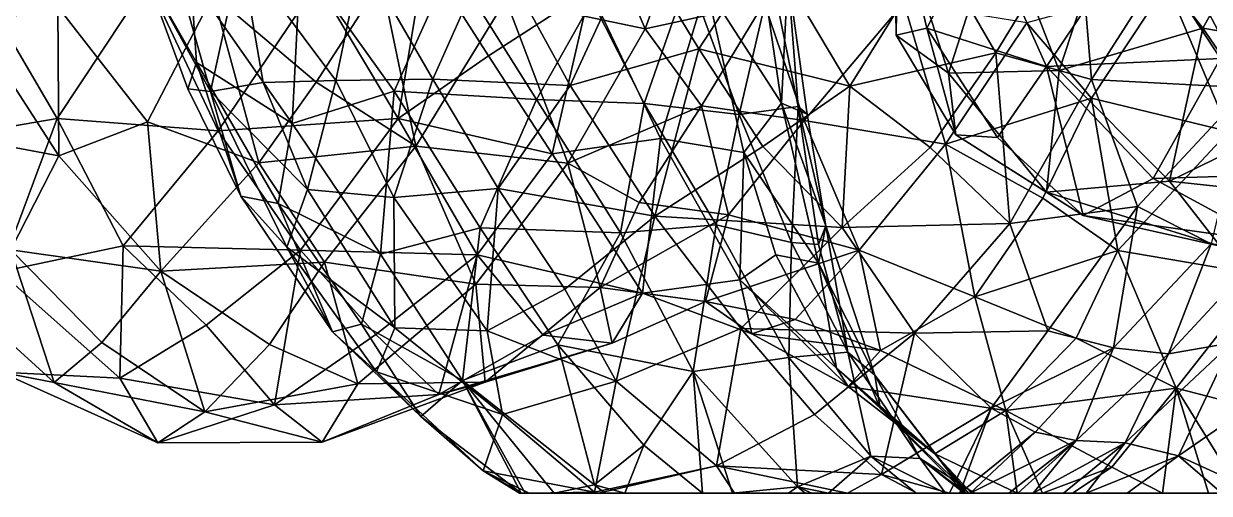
# Model space of a CAD drawing. Extents: x 373697 to 374058, y 6959904 to 6960301.
# Drawn here: x 373857.38 to 373896.99, y 6959904.18 to 6959919.87 of the extents above; entities that cross this region are included whole.
import ezdxf

# ---------------------------------------------------------------- set-up
doc = ezdxf.new("R2010")
doc.units = 0
doc.layers.add('Bht_Fk', color=7, linetype='CONTINUOUS')

msp = doc.modelspace()

# ---------------------------------------------------------------- linework, layer by layer
at = {"layer": 'Bht_Fk'}
for points in [[(373858.512, 6959920.429, 153.743), (373856.122, 6959924.904, 153.276), (373855.715, 6959919.835, 153.473)], [(373878.145, 6959919.7, 161.927), (373875.826, 6959925.113, 160.193), (373873.49, 6959920.675, 159.103)], [(373875.826, 6959925.113, 160.193), (373878.145, 6959919.7, 161.927), (373880.114, 6959925.116, 162.731)], [(373878.145, 6959919.7, 161.927), (373882.11, 6959920.567, 164.156), (373880.114, 6959925.116, 162.731)], [(373886.522, 6959919.478, 205.453), (373886.463, 6959924.291, 204.984), (373886.576, 6959923.47, 207.054)], [(373887.55, 6959919.717, 204.474), (373886.463, 6959924.291, 204.984), (373886.522, 6959919.478, 205.453)], [(373889.383, 6959923.267, 204.409), (373886.463, 6959924.291, 204.984), (373887.55, 6959919.717, 204.474)], [(373889.967, 6959923.49, 209.841), (373893.735, 6959923.628, 211.864), (373891.967, 6959918.305, 210.359)], [(373896.775, 6959919.715, 212.945), (373891.967, 6959918.305, 210.359), (373893.735, 6959923.628, 211.864)], [(373896.775, 6959919.715, 212.945), (373893.735, 6959923.628, 211.864), (373899.063, 6959923.815, 214.139)], [(373902.144, 6959918.809, 214.83), (373896.775, 6959919.715, 212.945), (373899.063, 6959923.815, 214.139)], [(373888.269, 6959918.218, 207.672), (373886.522, 6959919.478, 205.453), (373886.576, 6959923.47, 207.054)], [(373888.269, 6959918.218, 207.672), (373886.576, 6959923.47, 207.054), (373889.967, 6959923.49, 209.841)], [(373891.548, 6959918.433, 204.681), (373889.383, 6959923.267, 204.409), (373887.55, 6959919.717, 204.474)], [(373892.605, 6959923.416, 194.415), (373889.853, 6959918.895, 193.528), (373887.844, 6959922.374, 193.266)], [(373889.967, 6959923.49, 209.841), (373891.967, 6959918.305, 210.359), (373888.269, 6959918.218, 207.672)], [(373889.383, 6959923.267, 204.409), (373891.548, 6959918.433, 204.681), (373894.573, 6959922.956, 205.219)], [(373893.052, 6959917.997, 194.138), (373889.853, 6959918.895, 193.528), (373892.605, 6959923.416, 194.415)], [(373895.844, 6959922.371, 195.089), (373893.052, 6959917.997, 194.138), (373892.605, 6959923.416, 194.415)], [(373897.367, 6959918.704, 205.895), (373900.07, 6959923.505, 206.777), (373894.573, 6959922.956, 205.219)], [(373891.548, 6959918.433, 204.681), (373897.367, 6959918.704, 205.895), (373894.573, 6959922.956, 205.219)], [(373861.432, 6959921.579, 177.52), (373862.21, 6959922.584, 179.753), (373863.616, 6959917.607, 179.961)], [(373863.616, 6959917.607, 179.961), (373862.21, 6959922.584, 179.753), (373864.635, 6959922.222, 182.267)], [(373873.051, 6959922.523, 187.872), (373871.046, 6959918.017, 186.416), (373868.674, 6959922.121, 185.271)], [(373873.051, 6959922.523, 187.872), (373875.637, 6959917.801, 188.802), (373871.046, 6959918.017, 186.416)], [(373875.637, 6959917.801, 188.802), (373873.051, 6959922.523, 187.872), (373877.819, 6959922.523, 190.079)], [(373875.637, 6959917.801, 188.802), (373877.819, 6959922.523, 190.079), (373879.93, 6959919.025, 190.695)], [(373879.93, 6959919.025, 190.695), (373877.819, 6959922.523, 190.079), (373882.182, 6959922.474, 191.66)], [(373884.975, 6959917.785, 192.188), (373879.93, 6959919.025, 190.695), (373882.182, 6959922.474, 191.66)], [(373887.844, 6959922.374, 193.266), (373884.975, 6959917.785, 192.188), (373882.182, 6959922.474, 191.66)], [(373887.844, 6959922.374, 193.266), (373889.853, 6959918.895, 193.528), (373884.975, 6959917.785, 192.188)], [(373898.289, 6959917.721, 194.99), (373893.052, 6959917.997, 194.138), (373895.844, 6959922.371, 195.089)], [(373898.289, 6959917.721, 194.99), (373895.844, 6959922.371, 195.089), (373901.469, 6959921.939, 196.322)], [(373866.343, 6959916.534, 176.615), (373866.626, 6959921.987, 175.984), (373862.957, 6959921.378, 176.02)], [(373865.379, 6959917.902, 182.176), (373863.616, 6959917.607, 179.961), (373864.635, 6959922.222, 182.267)], [(373867.806, 6959917.967, 184.211), (373865.379, 6959917.902, 182.176), (373864.635, 6959922.222, 182.267)], [(373868.674, 6959922.121, 185.271), (373867.806, 6959917.967, 184.211), (373864.635, 6959922.222, 182.267)], [(373866.343, 6959916.534, 176.615), (373869.75, 6959917.616, 176.84), (373866.626, 6959921.987, 175.984)], [(373869.75, 6959917.616, 176.84), (373871.67, 6959921.855, 177.025), (373866.626, 6959921.987, 175.984)], [(373870.773, 6959922.119, 166.095), (373869.884, 6959916.702, 165.265), (373867.197, 6959921.225, 164.873)], [(373871.046, 6959918.017, 186.416), (373867.806, 6959917.967, 184.211), (373868.674, 6959922.121, 185.271)], [(373869.884, 6959916.702, 165.265), (373870.773, 6959922.119, 166.095), (373872.901, 6959918.792, 166.587)], [(373876.29, 6959920.988, 168.422), (373872.901, 6959918.792, 166.587), (373870.773, 6959922.119, 166.095)], [(373862.856, 6959917.695, 178.063), (373861.432, 6959921.579, 177.52), (373863.616, 6959917.607, 179.961)], [(373862.856, 6959917.695, 178.063), (373863.152, 6959918.572, 176.822), (373861.432, 6959921.579, 177.52)], [(373863.152, 6959918.572, 176.822), (373862.957, 6959921.378, 176.02), (373861.432, 6959921.579, 177.52)], [(373869.75, 6959917.616, 176.84), (373874.506, 6959917.331, 177.646), (373871.67, 6959921.855, 177.025)], [(373876.365, 6959920.634, 177.867), (373871.67, 6959921.855, 177.025), (373874.506, 6959917.331, 177.646)], [(373853.75, 6959915.886, 158.746), (373855.785, 6959921.316, 160.763), (373858.489, 6959916.702, 161.446)], [(373861.529, 6959921.271, 163.116), (373858.489, 6959916.702, 161.446), (373855.785, 6959921.316, 160.763)], [(373863.876, 6959916.291, 163.331), (373858.489, 6959916.702, 161.446), (373861.529, 6959921.271, 163.116)], [(373863.876, 6959916.291, 163.331), (373861.529, 6959921.271, 163.116), (373867.197, 6959921.225, 164.873)], [(373862.957, 6959921.378, 176.02), (373863.152, 6959918.572, 176.822), (373866.343, 6959916.534, 176.615)], [(373867.146, 6959917.909, 156.315), (373869.336, 6959921.297, 156.944), (373863.711, 6959920.827, 154.858)], [(373867.197, 6959921.225, 164.873), (373869.884, 6959916.702, 165.265), (373863.876, 6959916.291, 163.331)], [(373870.473, 6959915.774, 158.089), (373869.336, 6959921.297, 156.944), (373867.146, 6959917.909, 156.315)], [(373870.473, 6959915.774, 158.089), (373873.49, 6959920.675, 159.103), (373869.336, 6959921.297, 156.944)], [(373878.105, 6959917.205, 178.094), (373879.589, 6959921.469, 178.039), (373876.365, 6959920.634, 177.867)], [(373879.589, 6959921.469, 178.039), (373878.105, 6959917.205, 178.094), (373881.283, 6959916.836, 178.018)], [(373882.364, 6959921.478, 177.27), (373879.589, 6959921.469, 178.039), (373881.283, 6959916.836, 178.018)], [(373882.692, 6959917.207, 173.583), (373880.184, 6959921.103, 171.26), (373882.1, 6959921.223, 173.515)], [(373883.246, 6959917.097, 176.958), (373882.364, 6959921.478, 177.27), (373881.283, 6959916.836, 178.018)], [(373882.692, 6959917.207, 173.583), (373882.1, 6959921.223, 173.515), (373882.906, 6959921.489, 175.499)], [(373882.906, 6959921.489, 175.499), (373882.364, 6959921.478, 177.27), (373883.246, 6959917.097, 176.958)], [(373882.692, 6959917.207, 173.583), (373882.906, 6959921.489, 175.499), (373883.549, 6959916.848, 175.506)], [(373883.549, 6959916.848, 175.506), (373882.906, 6959921.489, 175.499), (373883.246, 6959917.097, 176.958)], [(373890.896, 6959919.896, 168.666), (373893.052, 6959917.384, 170.181), (373895.573, 6959921.19, 170.789)], [(373895.573, 6959921.19, 170.789), (373893.052, 6959917.384, 170.181), (373897.643, 6959916.261, 172.818)], [(373895.573, 6959921.19, 170.789), (373897.643, 6959916.261, 172.818), (373900.187, 6959920.754, 173.405)], [(373861.51, 6959916.588, 154.663), (373863.711, 6959920.827, 154.858), (373858.512, 6959920.429, 153.743)], [(373865.23, 6959915.217, 155.935), (373863.711, 6959920.827, 154.858), (373861.51, 6959916.588, 154.663)], [(373867.146, 6959917.909, 156.315), (373863.711, 6959920.827, 154.858), (373865.23, 6959915.217, 155.935)], [(373876.29, 6959920.988, 168.422), (373875.03, 6959915.521, 167.041), (373872.901, 6959918.792, 166.587)], [(373876.29, 6959920.988, 168.422), (373878.654, 6959916.034, 169.181), (373875.03, 6959915.521, 167.041)], [(373880.184, 6959921.103, 171.26), (373878.654, 6959916.034, 169.181), (373876.29, 6959920.988, 168.422)], [(373880.184, 6959921.103, 171.26), (373881.435, 6959915.564, 171.482), (373878.654, 6959916.034, 169.181)], [(373880.184, 6959921.103, 171.26), (373882.692, 6959917.207, 173.583), (373881.435, 6959915.564, 171.482)], [(373858.546, 6959915.45, 154.194), (373858.512, 6959920.429, 153.743), (373855.715, 6959919.835, 153.473)], [(373861.51, 6959916.588, 154.663), (373858.512, 6959920.429, 153.743), (373858.546, 6959915.45, 154.194)], [(373875.553, 6959915.212, 161.021), (373873.49, 6959920.675, 159.103), (373870.473, 6959915.774, 158.089)], [(373875.553, 6959915.212, 161.021), (373878.145, 6959919.7, 161.927), (373873.49, 6959920.675, 159.103)], [(373874.506, 6959917.331, 177.646), (373878.105, 6959917.205, 178.094), (373876.365, 6959920.634, 177.867)], [(373878.145, 6959919.7, 161.927), (373880.018, 6959917.12, 163.424), (373882.11, 6959920.567, 164.156)], [(373882.11, 6959920.567, 164.156), (373880.018, 6959917.12, 163.424), (373883.452, 6959916.633, 165.483)], [(373882.11, 6959920.567, 164.156), (373883.452, 6959916.633, 165.483), (373886.787, 6959920.564, 166.588)], [(373888.178, 6959915.848, 168.082), (373886.787, 6959920.564, 166.588), (373883.452, 6959916.633, 165.483)], [(373886.787, 6959920.564, 166.588), (373888.178, 6959915.848, 168.082), (373890.896, 6959919.896, 168.666)], [(373854.212, 6959916.263, 153.851), (373858.546, 6959915.45, 154.194), (373855.715, 6959919.835, 153.473)], [(373878.145, 6959919.7, 161.927), (373875.553, 6959915.212, 161.021), (373880.018, 6959917.12, 163.424)], [(373888.523, 6959916.15, 206.067), (373887.55, 6959919.717, 204.474), (373886.522, 6959919.478, 205.453)], [(373889.908, 6959916.069, 205.075), (373887.55, 6959919.717, 204.474), (373888.523, 6959916.15, 206.067)], [(373891.548, 6959918.433, 204.681), (373887.55, 6959919.717, 204.474), (373889.908, 6959916.069, 205.075)], [(373888.178, 6959915.848, 168.082), (373893.052, 6959917.384, 170.181), (373890.896, 6959919.896, 168.666)], [(373895.657, 6959914.606, 210.976), (373891.967, 6959918.305, 210.359), (373896.775, 6959919.715, 212.945)], [(373899.126, 6959916.301, 213.126), (373895.657, 6959914.606, 210.976), (373896.775, 6959919.715, 212.945)], [(373899.126, 6959916.301, 213.126), (373896.775, 6959919.715, 212.945), (373902.144, 6959918.809, 214.83)], [(373888.523, 6959916.15, 206.067), (373886.522, 6959919.478, 205.453), (373888.269, 6959918.218, 207.672)], [(373875.03, 6959915.521, 167.041), (373869.884, 6959916.702, 165.265), (373872.901, 6959918.792, 166.587)], [(373879.93, 6959919.025, 190.695), (373878.458, 6959913.434, 189.42), (373875.637, 6959917.801, 188.802)], [(373878.458, 6959913.434, 189.42), (373879.93, 6959919.025, 190.695), (373882.074, 6959915.769, 191.129)], [(373879.93, 6959919.025, 190.695), (373884.975, 6959917.785, 192.188), (373882.074, 6959915.769, 191.129)], [(373889.853, 6959918.895, 193.528), (373887.665, 6959915.733, 192.717), (373884.975, 6959917.785, 192.188)], [(373890.328, 6959913.194, 192.909), (373887.665, 6959915.733, 192.717), (373889.853, 6959918.895, 193.528)], [(373893.052, 6959917.997, 194.138), (373890.328, 6959913.194, 192.909), (373889.853, 6959918.895, 193.528)], [(373864.626, 6959914.102, 178.474), (373863.152, 6959918.572, 176.822), (373862.856, 6959917.695, 178.063)], [(373865.88, 6959913.863, 177.409), (373863.152, 6959918.572, 176.822), (373864.626, 6959914.102, 178.474)], [(373865.88, 6959913.863, 177.409), (373866.343, 6959916.534, 176.615), (373863.152, 6959918.572, 176.822)], [(373892.774, 6959913.461, 206.755), (373891.548, 6959918.433, 204.681), (373889.908, 6959916.069, 205.075)], [(373895.113, 6959914.695, 206.041), (373897.367, 6959918.704, 205.895), (373891.548, 6959918.433, 204.681)], [(373892.774, 6959913.461, 206.755), (373895.113, 6959914.695, 206.041), (373891.548, 6959918.433, 204.681)], [(373900.631, 6959914.866, 207.61), (373897.367, 6959918.704, 205.895), (373895.113, 6959914.695, 206.041)], [(373871.046, 6959918.017, 186.416), (373869.743, 6959914.066, 184.801), (373867.806, 6959917.967, 184.211)], [(373871.046, 6959918.017, 186.416), (373873.225, 6959914.365, 187.08), (373869.743, 6959914.066, 184.801)], [(373875.637, 6959917.801, 188.802), (373873.225, 6959914.365, 187.08), (373871.046, 6959918.017, 186.416)], [(373891.967, 6959918.305, 210.359), (373891.549, 6959914.241, 208.162), (373888.269, 6959918.218, 207.672)], [(373891.549, 6959914.241, 208.162), (373888.523, 6959916.15, 206.067), (373888.269, 6959918.218, 207.672)], [(373893.052, 6959917.997, 194.138), (373894.588, 6959913.757, 193.68), (373890.328, 6959913.194, 192.909)], [(373891.967, 6959918.305, 210.359), (373895.657, 6959914.606, 210.976), (373891.549, 6959914.241, 208.162)], [(373894.588, 6959913.757, 193.68), (373893.052, 6959917.997, 194.138), (373898.289, 6959917.721, 194.99)], [(373864.626, 6959914.102, 178.474), (373862.856, 6959917.695, 178.063), (373863.616, 6959917.607, 179.961)], [(373863.616, 6959917.607, 179.961), (373865.379, 6959917.902, 182.176), (373866.858, 6959914.329, 182.505)], [(373866.858, 6959914.329, 182.505), (373866.172, 6959912.407, 180.57), (373863.616, 6959917.607, 179.961)], [(373866.172, 6959912.407, 180.57), (373864.626, 6959914.102, 178.474), (373863.616, 6959917.607, 179.961)], [(373870.473, 6959915.774, 158.089), (373867.146, 6959917.909, 156.315), (373865.23, 6959915.217, 155.935)], [(373867.806, 6959917.967, 184.211), (373866.858, 6959914.329, 182.505), (373865.379, 6959917.902, 182.176)], [(373869.299, 6959912.164, 177.429), (373869.75, 6959917.616, 176.84), (373866.343, 6959916.534, 176.615)], [(373867.806, 6959917.967, 184.211), (373869.743, 6959914.066, 184.801), (373866.858, 6959914.329, 182.505)], [(373869.299, 6959912.164, 177.429), (373872.624, 6959913.047, 177.603), (373869.75, 6959917.616, 176.84)], [(373872.624, 6959913.047, 177.603), (373874.506, 6959917.331, 177.646), (373869.75, 6959917.616, 176.84)], [(373878.458, 6959913.434, 189.42), (373873.225, 6959914.365, 187.08), (373875.637, 6959917.801, 188.802)], [(373884.975, 6959917.785, 192.188), (373884.718, 6959913.062, 191.541), (373882.074, 6959915.769, 191.129)], [(373884.718, 6959913.062, 191.541), (373884.975, 6959917.785, 192.188), (373887.665, 6959915.733, 192.717)], [(373897.054, 6959912.511, 192.844), (373894.588, 6959913.757, 193.68), (373898.289, 6959917.721, 194.99)], [(373872.624, 6959913.047, 177.603), (373877.318, 6959912.877, 178.18), (373874.506, 6959917.331, 177.646)], [(373877.318, 6959912.877, 178.18), (373878.105, 6959917.205, 178.094), (373874.506, 6959917.331, 177.646)], [(373880.507, 6959913.153, 178.264), (373878.105, 6959917.205, 178.094), (373877.318, 6959912.877, 178.18)], [(373881.283, 6959916.836, 178.018), (373878.105, 6959917.205, 178.094), (373880.507, 6959913.153, 178.264)], [(373883.929, 6959911.868, 173.838), (373881.435, 6959915.564, 171.482), (373882.692, 6959917.207, 173.583)], [(373884.18, 6959913.112, 175.842), (373882.692, 6959917.207, 173.583), (373883.549, 6959916.848, 175.506)], [(373882.692, 6959917.207, 173.583), (373884.18, 6959913.112, 175.842), (373883.929, 6959911.868, 173.838)], [(373891.426, 6959914.035, 170.093), (373893.052, 6959917.384, 170.181), (373888.178, 6959915.848, 168.082)], [(373893.052, 6959917.384, 170.181), (373891.426, 6959914.035, 170.093), (373893.927, 6959912.287, 171.765)], [(373893.052, 6959917.384, 170.181), (373893.927, 6959912.287, 171.765), (373897.643, 6959916.261, 172.818)], [(373875.553, 6959915.212, 161.021), (373877.943, 6959913.89, 162.815), (373880.018, 6959917.12, 163.424)], [(373880.923, 6959913.482, 164.817), (373880.018, 6959917.12, 163.424), (373877.943, 6959913.89, 162.815)], [(373880.018, 6959917.12, 163.424), (373880.923, 6959913.482, 164.817), (373883.452, 6959916.633, 165.483)], [(373881.283, 6959916.836, 178.018), (373880.507, 6959913.153, 178.264), (373883.029, 6959912.563, 177.865)], [(373883.029, 6959912.563, 177.865), (373883.246, 6959917.097, 176.958), (373881.283, 6959916.836, 178.018)], [(373883.029, 6959912.563, 177.865), (373883.932, 6959912.486, 177.193), (373883.246, 6959917.097, 176.958)], [(373883.246, 6959917.097, 176.958), (373883.932, 6959912.486, 177.193), (373884.18, 6959913.112, 175.842)], [(373884.18, 6959913.112, 175.842), (373883.549, 6959916.848, 175.506), (373883.246, 6959917.097, 176.958)], [(373853.75, 6959915.886, 158.746), (373858.489, 6959916.702, 161.446), (373856.58, 6959911.576, 159.382)], [(373856.58, 6959911.576, 159.382), (373858.489, 6959916.702, 161.446), (373860.702, 6959912.446, 161.555)], [(373860.702, 6959912.446, 161.555), (373858.489, 6959916.702, 161.446), (373863.876, 6959916.291, 163.331)], [(373861.955, 6959911.596, 155.558), (373861.51, 6959916.588, 154.663), (373858.546, 6959915.45, 154.194)], [(373865.23, 6959915.217, 155.935), (373861.51, 6959916.588, 154.663), (373861.955, 6959911.596, 155.558)], [(373869.884, 6959916.702, 165.265), (373866.621, 6959912.307, 163.545), (373863.876, 6959916.291, 163.331)], [(373866.343, 6959916.534, 176.615), (373865.88, 6959913.863, 177.409), (373869.299, 6959912.164, 177.429)], [(373866.621, 6959912.307, 163.545), (373869.884, 6959916.702, 165.265), (373872.523, 6959912.143, 165.427)], [(373875.03, 6959915.521, 167.041), (373872.523, 6959912.143, 165.427), (373869.884, 6959916.702, 165.265)], [(373880.923, 6959913.482, 164.817), (373885.285, 6959912.297, 167.63), (373883.452, 6959916.633, 165.483)], [(373885.285, 6959912.297, 167.63), (373888.178, 6959915.848, 168.082), (373883.452, 6959916.633, 165.483)], [(373856.947, 6959912.314, 154.584), (373858.546, 6959915.45, 154.194), (373854.212, 6959916.263, 153.851)], [(373866.621, 6959912.307, 163.545), (373860.702, 6959912.446, 161.555), (373863.876, 6959916.291, 163.331)], [(373878.654, 6959916.034, 169.181), (373878.052, 6959910.866, 167.238), (373875.03, 6959915.521, 167.041)], [(373878.052, 6959910.866, 167.238), (373878.654, 6959916.034, 169.181), (373881.299, 6959911.309, 169.966)], [(373881.435, 6959915.564, 171.482), (373881.299, 6959911.309, 169.966), (373878.654, 6959916.034, 169.181)], [(373891.549, 6959914.241, 208.162), (373892.774, 6959913.461, 206.755), (373888.523, 6959916.15, 206.067)], [(373889.908, 6959916.069, 205.075), (373888.523, 6959916.15, 206.067), (373892.774, 6959913.461, 206.755)], [(373897.643, 6959916.261, 172.818), (373893.927, 6959912.287, 171.765), (373898.845, 6959911.457, 174.404)], [(373901.325, 6959914, 212.761), (373895.657, 6959914.606, 210.976), (373899.126, 6959916.301, 213.126)], [(373870.473, 6959915.774, 158.089), (373865.23, 6959915.217, 155.935), (373867.425, 6959911.901, 157.406)], [(373870.473, 6959915.774, 158.089), (373867.425, 6959911.901, 157.406), (373872.484, 6959911.167, 160.148)], [(373872.484, 6959911.167, 160.148), (373875.553, 6959915.212, 161.021), (373870.473, 6959915.774, 158.089)], [(373884.718, 6959913.062, 191.541), (373878.458, 6959913.434, 189.42), (373882.074, 6959915.769, 191.129)], [(373890.328, 6959913.194, 192.909), (373884.718, 6959913.062, 191.541), (373887.665, 6959915.733, 192.717)], [(373885.285, 6959912.297, 167.63), (373889.155, 6959910.74, 169.979), (373888.178, 6959915.848, 168.082)], [(373889.155, 6959910.74, 169.979), (373891.426, 6959914.035, 170.093), (373888.178, 6959915.848, 168.082)], [(373861.955, 6959911.596, 155.558), (373858.546, 6959915.45, 154.194), (373856.947, 6959912.314, 154.584)], [(373878.052, 6959910.866, 167.238), (373872.523, 6959912.143, 165.427), (373875.03, 6959915.521, 167.041)], [(373881.299, 6959911.309, 169.966), (373881.435, 6959915.564, 171.482), (373882.5, 6959912.147, 171.696)], [(373881.435, 6959915.564, 171.482), (373883.929, 6959911.868, 173.838), (373882.5, 6959912.147, 171.696)], [(373867.425, 6959911.901, 157.406), (373865.23, 6959915.217, 155.935), (373861.955, 6959911.596, 155.558)], [(373876.635, 6959911.052, 162.923), (373875.553, 6959915.212, 161.021), (373872.484, 6959911.167, 160.148)], [(373877.943, 6959913.89, 162.815), (373875.553, 6959915.212, 161.021), (373876.635, 6959911.052, 162.923)], [(373899.02, 6959912.579, 208.659), (373900.631, 6959914.866, 207.61), (373895.113, 6959914.695, 206.041)], [(373895.657, 6959914.606, 210.976), (373897.348, 6959912.434, 209.763), (373891.549, 6959914.241, 208.162)], [(373899.02, 6959912.579, 208.659), (373895.113, 6959914.695, 206.041), (373892.774, 6959913.461, 206.755)], [(373897.348, 6959912.434, 209.763), (373895.657, 6959914.606, 210.976), (373901.325, 6959914, 212.761)], [(373867.689, 6959909.576, 179.232), (373864.626, 6959914.102, 178.474), (373866.172, 6959912.407, 180.57)], [(373867.689, 6959909.576, 179.232), (373865.88, 6959913.863, 177.409), (373864.626, 6959914.102, 178.474)], [(373866.172, 6959912.407, 180.57), (373866.858, 6959914.329, 182.505), (373869.776, 6959909.709, 183.218)], [(373869.743, 6959914.066, 184.801), (373869.776, 6959909.709, 183.218), (373866.858, 6959914.329, 182.505)], [(373873.225, 6959914.365, 187.08), (373872.859, 6959909.606, 185.527), (373869.743, 6959914.066, 184.801)], [(373869.743, 6959914.066, 184.801), (373872.859, 6959909.606, 185.527), (373869.776, 6959909.709, 183.218)], [(373873.225, 6959914.365, 187.08), (373875.46, 6959910.995, 187.516), (373872.859, 6959909.606, 185.527)], [(373878.458, 6959913.434, 189.42), (373875.46, 6959910.995, 187.516), (373873.225, 6959914.365, 187.08)], [(373889.155, 6959910.74, 169.979), (373893.927, 6959912.287, 171.765), (373891.426, 6959914.035, 170.093)], [(373897.348, 6959912.434, 209.763), (373892.774, 6959913.461, 206.755), (373891.549, 6959914.241, 208.162)], [(373867.689, 6959909.576, 179.232), (373868.664, 6959909.833, 178.291), (373865.88, 6959913.863, 177.409)], [(373868.664, 6959909.833, 178.291), (373869.299, 6959912.164, 177.429), (373865.88, 6959913.863, 177.409)], [(373880.923, 6959913.482, 164.817), (373877.943, 6959913.89, 162.815), (373876.635, 6959911.052, 162.923)], [(373894.588, 6959913.757, 193.68), (373891.592, 6959909.612, 192.128), (373890.328, 6959913.194, 192.909)], [(373893.79, 6959909.043, 191.634), (373891.592, 6959909.612, 192.128), (373894.588, 6959913.757, 193.68)], [(373893.79, 6959909.043, 191.634), (373894.588, 6959913.757, 193.68), (373897.054, 6959912.511, 192.844)], [(373878.458, 6959913.434, 189.42), (373877.167, 6959907.928, 187.386), (373875.46, 6959910.995, 187.516)], [(373880.15, 6959910.589, 165.794), (373880.923, 6959913.482, 164.817), (373876.635, 6959911.052, 162.923)], [(373878.458, 6959913.434, 189.42), (373881.336, 6959909.681, 189.727), (373877.167, 6959907.928, 187.386)], [(373884.718, 6959913.062, 191.541), (373881.336, 6959909.681, 189.727), (373878.458, 6959913.434, 189.42)], [(373880.15, 6959910.589, 165.794), (373885.285, 6959912.297, 167.63), (373880.923, 6959913.482, 164.817)], [(373897.348, 6959912.434, 209.763), (373899.02, 6959912.579, 208.659), (373892.774, 6959913.461, 206.755)], [(373872.033, 6959907.944, 178.546), (373872.624, 6959913.047, 177.603), (373869.299, 6959912.164, 177.429)], [(373872.033, 6959907.944, 178.546), (373875.217, 6959909.141, 178.394), (373872.624, 6959913.047, 177.603)], [(373872.624, 6959913.047, 177.603), (373875.217, 6959909.141, 178.394), (373877.318, 6959912.877, 178.18)], [(373879.741, 6959908.25, 178.925), (373877.318, 6959912.877, 178.18), (373875.217, 6959909.141, 178.394)], [(373880.507, 6959913.153, 178.264), (373877.318, 6959912.877, 178.18), (373879.741, 6959908.25, 178.925)], [(373882.945, 6959908.721, 178.684), (373880.507, 6959913.153, 178.264), (373879.741, 6959908.25, 178.925)], [(373882.945, 6959908.721, 178.684), (373883.029, 6959912.563, 177.865), (373880.507, 6959913.153, 178.264)], [(373881.336, 6959909.681, 189.727), (373884.718, 6959913.062, 191.541), (373887.142, 6959909.528, 191.408)], [(373884.18, 6959913.112, 175.842), (373885.816, 6959908.122, 175.926), (373883.929, 6959911.868, 173.838)], [(373884.914, 6959908.895, 177.702), (373884.18, 6959913.112, 175.842), (373883.932, 6959912.486, 177.193)], [(373884.18, 6959913.112, 175.842), (373884.914, 6959908.895, 177.702), (373885.816, 6959908.122, 175.926)], [(373890.328, 6959913.194, 192.909), (373887.142, 6959909.528, 191.408), (373884.718, 6959913.062, 191.541)], [(373891.592, 6959909.612, 192.128), (373887.142, 6959909.528, 191.408), (373890.328, 6959913.194, 192.909)], [(373882.945, 6959908.721, 178.684), (373884.914, 6959908.895, 177.702), (373883.029, 6959912.563, 177.865)], [(373884.914, 6959908.895, 177.702), (373883.932, 6959912.486, 177.193), (373883.029, 6959912.563, 177.865)], [(373897.054, 6959912.511, 192.844), (373895.619, 6959908.84, 190.48), (373893.79, 6959909.043, 191.634)], [(373895.619, 6959908.84, 190.48), (373897.054, 6959912.511, 192.844), (373898.951, 6959912.422, 191.727)], [(373856.947, 6959912.314, 154.584), (373854.396, 6959911.513, 155.031), (373858.391, 6959907.885, 156.321)], [(373856.58, 6959911.576, 159.382), (373860.702, 6959912.446, 161.555), (373860.59, 6959908.023, 160.133)], [(373859.99, 6959909.22, 155.747), (373856.947, 6959912.314, 154.584), (373858.391, 6959907.885, 156.321)], [(373861.955, 6959911.596, 155.558), (373856.947, 6959912.314, 154.584), (373859.99, 6959909.22, 155.747)], [(373860.702, 6959912.446, 161.555), (373863.475, 6959909.799, 161.97), (373860.59, 6959908.023, 160.133)], [(373860.702, 6959912.446, 161.555), (373866.621, 6959912.307, 163.545), (373863.475, 6959909.799, 161.97)], [(373866.621, 6959912.307, 163.545), (373865.755, 6959907.134, 161.719), (373863.475, 6959909.799, 161.97)], [(373866.621, 6959912.307, 163.545), (373869.14, 6959909.488, 163.679), (373865.755, 6959907.134, 161.719)], [(373869.776, 6959909.709, 183.218), (373869.16, 6959908.235, 181.318), (373866.172, 6959912.407, 180.57)], [(373869.16, 6959908.235, 181.318), (373867.689, 6959909.576, 179.232), (373866.172, 6959912.407, 180.57)], [(373872.523, 6959912.143, 165.427), (373869.14, 6959909.488, 163.679), (373866.621, 6959912.307, 163.545)], [(373869.299, 6959912.164, 177.429), (373868.664, 6959909.833, 178.291), (373872.033, 6959907.944, 178.546)], [(373869.14, 6959909.488, 163.679), (373872.523, 6959912.143, 165.427), (373871.247, 6959907.482, 163.262)], [(373874.729, 6959909.458, 165.264), (373871.247, 6959907.482, 163.262), (373872.523, 6959912.143, 165.427)], [(373874.729, 6959909.458, 165.264), (373872.523, 6959912.143, 165.427), (373878.052, 6959910.866, 167.238)], [(373885.285, 6959912.297, 167.63), (373880.15, 6959910.589, 165.794), (373883.15, 6959909.981, 167.733)], [(373881.299, 6959911.309, 169.966), (373882.5, 6959912.147, 171.696), (373884.532, 6959908.361, 172.178)], [(373883.929, 6959911.868, 173.838), (373884.532, 6959908.361, 172.178), (373882.5, 6959912.147, 171.696)], [(373885.285, 6959912.297, 167.63), (373883.15, 6959909.981, 167.733), (373886.002, 6959908.956, 169.46)], [(373885.285, 6959912.297, 167.63), (373886.002, 6959908.956, 169.46), (373889.155, 6959910.74, 169.979)], [(373893.927, 6959912.287, 171.765), (373889.155, 6959910.74, 169.979), (373892.537, 6959909.367, 171.87)], [(373893.927, 6959912.287, 171.765), (373892.537, 6959909.367, 171.87), (373895.885, 6959907.688, 173.807)], [(373893.927, 6959912.287, 171.765), (373895.885, 6959907.688, 173.807), (373898.845, 6959911.457, 174.404)], [(373898.951, 6959912.422, 191.727), (373897.735, 6959909.206, 189.598), (373895.619, 6959908.84, 190.48)], [(373865.59, 6959909.154, 157.351), (373867.425, 6959911.901, 157.406), (373861.955, 6959911.596, 155.558)], [(373868.543, 6959907.839, 159.258), (373867.425, 6959911.901, 157.406), (373865.59, 6959909.154, 157.351)], [(373868.543, 6959907.839, 159.258), (373872.484, 6959911.167, 160.148), (373867.425, 6959911.901, 157.406)], [(373883.929, 6959911.868, 173.838), (373885.994, 6959907.023, 173.915), (373884.532, 6959908.361, 172.178)], [(373883.929, 6959911.868, 173.838), (373885.816, 6959908.122, 175.926), (373885.994, 6959907.023, 173.915)], [(373858.391, 6959907.885, 156.321), (373854.396, 6959911.513, 155.031), (373856.611, 6959908.227, 157.389)], [(373860.59, 6959908.023, 160.133), (373856.611, 6959908.227, 157.389), (373856.58, 6959911.576, 159.382)], [(373863.425, 6959906.903, 157.585), (373861.955, 6959911.596, 155.558), (373859.99, 6959909.22, 155.747)], [(373863.425, 6959906.903, 157.585), (373865.59, 6959909.154, 157.351), (373861.955, 6959911.596, 155.558)], [(373881.299, 6959911.309, 169.966), (373881.699, 6959909.506, 168.422), (373878.052, 6959910.866, 167.238)], [(373884.532, 6959908.361, 172.178), (373884.917, 6959907.747, 170.595), (373881.299, 6959911.309, 169.966)], [(373881.699, 6959909.506, 168.422), (373881.299, 6959911.309, 169.966), (373884.917, 6959907.747, 170.595)], [(373898.845, 6959911.457, 174.404), (373895.885, 6959907.688, 173.807), (373900.109, 6959906.606, 175.899)], [(373872.789, 6959907.891, 162.005), (373872.484, 6959911.167, 160.148), (373868.543, 6959907.839, 159.258)], [(373872.484, 6959911.167, 160.148), (373872.789, 6959907.891, 162.005), (373876.635, 6959911.052, 162.923)], [(373877.036, 6959909.199, 164.996), (373876.635, 6959911.052, 162.923), (373872.789, 6959907.891, 162.005)], [(373877.167, 6959907.928, 187.386), (373872.859, 6959909.606, 185.527), (373875.46, 6959910.995, 187.516)], [(373878.052, 6959910.866, 167.238), (373877.036, 6959909.199, 164.996), (373874.729, 6959909.458, 165.264)], [(373876.635, 6959911.052, 162.923), (373877.036, 6959909.199, 164.996), (373880.15, 6959910.589, 165.794)], [(373880.15, 6959910.589, 165.794), (373877.036, 6959909.199, 164.996), (373878.052, 6959910.866, 167.238)], [(373881.699, 6959909.506, 168.422), (373880.15, 6959910.589, 165.794), (373878.052, 6959910.866, 167.238)], [(373880.15, 6959910.589, 165.794), (373881.699, 6959909.506, 168.422), (373883.15, 6959909.981, 167.733)], [(373889.155, 6959910.74, 169.979), (373886.002, 6959908.956, 169.46), (373890.194, 6959906.947, 171.846)], [(373889.155, 6959910.74, 169.979), (373890.194, 6959906.947, 171.846), (373892.537, 6959909.367, 171.87)], [(373865.755, 6959907.134, 161.719), (373860.59, 6959908.023, 160.133), (373863.475, 6959909.799, 161.97)], [(373870.646, 6959906.744, 179.648), (373868.664, 6959909.833, 178.291), (373867.689, 6959909.576, 179.232)], [(373872.033, 6959907.944, 178.546), (373868.664, 6959909.833, 178.291), (373870.646, 6959906.744, 179.648)], [(373869.16, 6959908.235, 181.318), (373869.776, 6959909.709, 183.218), (373873.374, 6959906.811, 184.571)], [(373872.859, 6959909.606, 185.527), (373873.374, 6959906.811, 184.571), (373869.776, 6959909.709, 183.218)], [(373877.167, 6959907.928, 187.386), (373881.336, 6959909.681, 189.727), (373880.524, 6959905.097, 187.677)], [(373883.8, 6959906.813, 189.64), (373880.524, 6959905.097, 187.677), (373881.336, 6959909.681, 189.727)], [(373887.142, 6959909.528, 191.408), (373883.8, 6959906.813, 189.64), (373881.336, 6959909.681, 189.727)], [(373883.15, 6959909.981, 167.733), (373881.699, 6959909.506, 168.422), (373886.002, 6959908.956, 169.46)], [(373869.14, 6959909.488, 163.679), (373871.247, 6959907.482, 163.262), (373865.755, 6959907.134, 161.719)], [(373870.646, 6959906.744, 179.648), (373867.689, 6959909.576, 179.232), (373869.16, 6959908.235, 181.318)], [(373871.247, 6959907.482, 163.262), (373874.729, 6959909.458, 165.264), (373877.036, 6959909.199, 164.996)], [(373872.859, 6959909.606, 185.527), (373877.167, 6959907.928, 187.386), (373873.374, 6959906.811, 184.571)], [(373886.002, 6959908.956, 169.46), (373881.699, 6959909.506, 168.422), (373884.917, 6959907.747, 170.595)], [(373883.8, 6959906.813, 189.64), (373887.142, 6959909.528, 191.408), (373886.032, 6959904.809, 189.146)], [(373889.697, 6959907.027, 190.825), (373886.032, 6959904.809, 189.146), (373887.142, 6959909.528, 191.408)], [(373891.592, 6959909.612, 192.128), (373889.697, 6959907.027, 190.825), (373887.142, 6959909.528, 191.408)], [(373889.697, 6959907.027, 190.825), (373891.592, 6959909.612, 192.128), (373893.79, 6959909.043, 191.634)], [(373890.194, 6959906.947, 171.846), (373895.885, 6959907.688, 173.807), (373892.537, 6959909.367, 171.87)], [(373859.99, 6959909.22, 155.747), (373858.391, 6959907.885, 156.321), (373863.425, 6959906.903, 157.585)], [(373868.543, 6959907.839, 159.258), (373865.59, 6959909.154, 157.351), (373863.425, 6959906.903, 157.585)], [(373877.036, 6959909.199, 164.996), (373872.789, 6959907.891, 162.005), (373871.247, 6959907.482, 163.262)], [(373872.033, 6959907.944, 178.546), (373876.451, 6959904.468, 180.013), (373875.217, 6959909.141, 178.394)], [(373876.451, 6959904.468, 180.013), (373878.093, 6959905.792, 179.445), (373875.217, 6959909.141, 178.394)], [(373879.741, 6959908.25, 178.925), (373875.217, 6959909.141, 178.394), (373878.093, 6959905.792, 179.445)], [(373885.682, 6959905.426, 179.51), (373884.914, 6959908.895, 177.702), (373882.945, 6959908.721, 178.684)], [(373887.329, 6959905.341, 178.339), (373884.914, 6959908.895, 177.702), (373885.682, 6959905.426, 179.51)], [(373885.816, 6959908.122, 175.926), (373884.914, 6959908.895, 177.702), (373887.329, 6959905.341, 178.339)], [(373886.002, 6959908.956, 169.46), (373884.917, 6959907.747, 170.595), (373890.194, 6959906.947, 171.846)], [(373893.79, 6959909.043, 191.634), (373891.17, 6959906.225, 190.191), (373889.697, 6959907.027, 190.825)], [(373891.17, 6959906.225, 190.191), (373893.79, 6959909.043, 191.634), (373892.541, 6959905.948, 189.293)], [(373892.541, 6959905.948, 189.293), (373893.79, 6959909.043, 191.634), (373895.619, 6959908.84, 190.48)], [(373894.179, 6959905.87, 188.057), (373897.735, 6959909.206, 189.598), (373895.958, 6959905.438, 186.941)], [(373894.179, 6959905.87, 188.057), (373895.619, 6959908.84, 190.48), (373897.735, 6959909.206, 189.598)], [(373895.958, 6959905.438, 186.941), (373897.735, 6959909.206, 189.598), (373899.641, 6959907.978, 188.514)], [(373883.229, 6959904.403, 180.465), (373882.945, 6959908.721, 178.684), (373879.741, 6959908.25, 178.925)], [(373883.229, 6959904.403, 180.465), (373885.682, 6959905.426, 179.51), (373882.945, 6959908.721, 178.684)], [(373892.541, 6959905.948, 189.293), (373895.619, 6959908.84, 190.48), (373894.179, 6959905.87, 188.057)], [(373860.59, 6959908.023, 160.133), (373861.862, 6959905.864, 158.849), (373856.611, 6959908.227, 157.389)], [(373861.862, 6959905.864, 158.849), (373858.391, 6959907.885, 156.321), (373856.611, 6959908.227, 157.389)], [(373873.374, 6959906.811, 184.571), (373872.729, 6959904.937, 182.243), (373869.16, 6959908.235, 181.318)], [(373872.729, 6959904.937, 182.243), (373870.646, 6959906.744, 179.648), (373869.16, 6959908.235, 181.318)], [(373879.741, 6959908.25, 178.925), (373878.093, 6959905.792, 179.445), (373880.053, 6959904.182, 180.522)], [(373881.057, 6959904.182, 180.766), (373879.741, 6959908.25, 178.925), (373880.053, 6959904.182, 180.522)], [(373879.741, 6959908.25, 178.925), (373881.057, 6959904.182, 180.766), (373883.229, 6959904.403, 180.465)], [(373885.994, 6959907.023, 173.915), (373887.813, 6959905.497, 172.661), (373884.532, 6959908.361, 172.178)], [(373887.813, 6959905.497, 172.661), (373884.917, 6959907.747, 170.595), (373884.532, 6959908.361, 172.178)], [(373888.848, 6959904.182, 176.772), (373888.826, 6959904.182, 176.698), (373885.816, 6959908.122, 175.926)], [(373885.816, 6959908.122, 175.926), (373888.826, 6959904.182, 176.698), (373885.994, 6959907.023, 173.915)], [(373887.329, 6959905.341, 178.339), (373888.848, 6959904.182, 176.772), (373885.816, 6959908.122, 175.926)], [(373863.425, 6959906.903, 157.585), (373858.391, 6959907.885, 156.321), (373861.862, 6959905.864, 158.849)], [(373861.862, 6959905.864, 158.849), (373860.59, 6959908.023, 160.133), (373865.755, 6959907.134, 161.719)], [(373868.543, 6959907.839, 159.258), (373863.425, 6959906.903, 157.585), (373867.349, 6959905.889, 160.432)], [(373872.789, 6959907.891, 162.005), (373867.349, 6959905.889, 160.432), (373871.247, 6959907.482, 163.262)], [(373872.789, 6959907.891, 162.005), (373868.543, 6959907.839, 159.258), (373867.349, 6959905.889, 160.432)], [(373872.033, 6959907.944, 178.546), (373870.646, 6959906.744, 179.648), (373873.993, 6959904.182, 180.864)], [(373874.131, 6959904.182, 180.839), (373872.033, 6959907.944, 178.546), (373873.993, 6959904.182, 180.864)], [(373872.033, 6959907.944, 178.546), (373874.131, 6959904.182, 180.839), (373875.101, 6959904.182, 180.584)], [(373875.101, 6959904.182, 180.584), (373876.451, 6959904.468, 180.013), (373872.033, 6959907.944, 178.546)], [(373877.167, 6959907.928, 187.386), (373876.446, 6959904.221, 184.966), (373873.374, 6959906.811, 184.571)], [(373877.167, 6959907.928, 187.386), (373880.524, 6959905.097, 187.677), (373876.446, 6959904.221, 184.966)], [(373884.917, 6959907.747, 170.595), (373887.813, 6959905.497, 172.661), (373890.194, 6959906.947, 171.846)], [(373899.641, 6959907.978, 188.514), (373898.342, 6959904.345, 186.049), (373895.958, 6959905.438, 186.941)], [(373871.247, 6959907.482, 163.262), (373867.349, 6959905.889, 160.432), (373865.755, 6959907.134, 161.719)], [(373893.733, 6959905.057, 173.813), (373895.885, 6959907.688, 173.807), (373890.194, 6959906.947, 171.846)], [(373895.425, 6959904.182, 174.763), (373895.885, 6959907.688, 173.807), (373893.733, 6959905.057, 173.813)], [(373895.885, 6959907.688, 173.807), (373895.425, 6959904.182, 174.763), (373896.961, 6959904.182, 175.368)], [(373895.885, 6959907.688, 173.807), (373896.961, 6959904.182, 175.368), (373898.051, 6959904.182, 175.82)], [(373895.885, 6959907.688, 173.807), (373898.051, 6959904.182, 175.82), (373900.109, 6959906.606, 175.899)], [(373865.755, 6959907.134, 161.719), (373867.349, 6959905.889, 160.432), (373861.862, 6959905.864, 158.849)], [(373867.349, 6959905.889, 160.432), (373863.425, 6959906.903, 157.585), (373861.862, 6959905.864, 158.849)], [(373888.94, 6959904.182, 174.939), (373887.813, 6959905.497, 172.661), (373885.994, 6959907.023, 173.915)], [(373885.994, 6959907.023, 173.915), (373888.826, 6959904.182, 176.698), (373888.94, 6959904.182, 174.939)], [(373886.032, 6959904.809, 189.146), (373889.697, 6959907.027, 190.825), (373888.31, 6959904.182, 188.674)], [(373890.573, 6959904.182, 173.685), (373890.194, 6959906.947, 171.846), (373887.813, 6959905.497, 172.661)], [(373888.651, 6959904.182, 188.669), (373888.31, 6959904.182, 188.674), (373889.697, 6959907.027, 190.825)], [(373888.651, 6959904.182, 188.669), (373889.697, 6959907.027, 190.825), (373891.17, 6959906.225, 190.191)], [(373890.194, 6959906.947, 171.846), (373890.573, 6959904.182, 173.685), (373891.418, 6959904.182, 173.734)], [(373891.418, 6959904.182, 173.734), (373893.733, 6959905.057, 173.813), (373890.194, 6959906.947, 171.846)], [(373873.993, 6959904.182, 180.864), (373870.646, 6959906.744, 179.648), (373872.729, 6959904.937, 182.243)], [(373876.446, 6959904.221, 184.966), (373872.729, 6959904.937, 182.243), (373873.374, 6959906.811, 184.571)], [(373880.524, 6959905.097, 187.677), (373883.8, 6959906.813, 189.64), (373886.032, 6959904.809, 189.146)], [(373889.003, 6959904.182, 188.527), (373888.651, 6959904.182, 188.669), (373891.17, 6959906.225, 190.191)], [(373891.17, 6959906.225, 190.191), (373892.541, 6959905.948, 189.293), (373889.003, 6959904.182, 188.527)], [(373878.093, 6959905.792, 179.445), (373876.451, 6959904.468, 180.013), (373877.46, 6959904.182, 180.269)], [(373878.093, 6959905.792, 179.445), (373877.46, 6959904.182, 180.269), (373880.053, 6959904.182, 180.522)], [(373890.292, 6959904.182, 187.912), (373889.003, 6959904.182, 188.527), (373892.541, 6959905.948, 189.293)], [(373890.594, 6959904.182, 187.768), (373890.292, 6959904.182, 187.912), (373892.541, 6959905.948, 189.293)], [(373892.541, 6959905.948, 189.293), (373891.103, 6959904.182, 187.423), (373890.594, 6959904.182, 187.768)], [(373894.179, 6959905.87, 188.057), (373891.103, 6959904.182, 187.423), (373892.541, 6959905.948, 189.293)], [(373894.179, 6959905.87, 188.057), (373892.12, 6959904.182, 186.472), (373891.103, 6959904.182, 187.423)], [(373894.179, 6959905.87, 188.057), (373892.872, 6959904.182, 186.24), (373892.12, 6959904.182, 186.472)], [(373895.958, 6959905.438, 186.941), (373892.872, 6959904.182, 186.24), (373894.179, 6959905.87, 188.057)], [(373884.26, 6959904.182, 180.678), (373885.682, 6959905.426, 179.51), (373883.229, 6959904.403, 180.465)], [(373885.682, 6959905.426, 179.51), (373884.26, 6959904.182, 180.678), (373887.199, 6959904.182, 180.69)], [(373888.172, 6959904.182, 179.981), (373887.329, 6959905.341, 178.339), (373885.682, 6959905.426, 179.51)], [(373887.199, 6959904.182, 180.69), (373888.172, 6959904.182, 179.981), (373885.682, 6959905.426, 179.51)], [(373887.329, 6959905.341, 178.339), (373888.8, 6959904.182, 176.912), (373888.848, 6959904.182, 176.772)], [(373887.329, 6959905.341, 178.339), (373888.172, 6959904.182, 179.981), (373888.85, 6959904.182, 179.428)], [(373887.329, 6959905.341, 178.339), (373889.142, 6959904.182, 178.683), (373888.8, 6959904.182, 176.912)], [(373888.85, 6959904.182, 179.428), (373889.142, 6959904.182, 178.683), (373887.329, 6959905.341, 178.339)], [(373887.813, 6959905.497, 172.661), (373888.94, 6959904.182, 174.939), (373889.038, 6959904.182, 174.189)], [(373889.038, 6959904.182, 174.189), (373890.573, 6959904.182, 173.685), (373887.813, 6959905.497, 172.661)], [(373895.958, 6959905.438, 186.941), (373894.24, 6959904.182, 185.551), (373892.872, 6959904.182, 186.24)], [(373894.24, 6959904.182, 185.551), (373895.958, 6959905.438, 186.941), (373897.404, 6959904.182, 185.81)], [(373895.958, 6959905.438, 186.941), (373898.342, 6959904.345, 186.049), (373897.404, 6959904.182, 185.81)], [(373873.993, 6959904.182, 180.864), (373872.729, 6959904.937, 182.243), (373873.939, 6959904.182, 181.204)], [(373873.939, 6959904.182, 181.204), (373872.729, 6959904.937, 182.243), (373874.26, 6959904.182, 182.658)], [(373874.26, 6959904.182, 182.658), (373872.729, 6959904.937, 182.243), (373876.446, 6959904.221, 184.966)], [(373876.446, 6959904.221, 184.966), (373880.524, 6959905.097, 187.677), (373876.586, 6959904.182, 185.003)], [(373881.125, 6959904.182, 187.226), (373876.586, 6959904.182, 185.003), (373880.524, 6959905.097, 187.677)], [(373884.896, 6959904.182, 188.368), (373881.125, 6959904.182, 187.226), (373880.524, 6959905.097, 187.677)], [(373884.896, 6959904.182, 188.368), (373880.524, 6959905.097, 187.677), (373886.032, 6959904.809, 189.146)], [(373892.415, 6959904.182, 173.984), (373893.733, 6959905.057, 173.813), (373891.418, 6959904.182, 173.734)], [(373892.415, 6959904.182, 173.984), (373895.425, 6959904.182, 174.763), (373893.733, 6959905.057, 173.813)], [(373886.032, 6959904.809, 189.146), (373887.219, 6959904.182, 188.673), (373884.896, 6959904.182, 188.368)], [(373887.219, 6959904.182, 188.673), (373886.032, 6959904.809, 189.146), (373888.31, 6959904.182, 188.674)], [(373874.131, 6959904.182, 180.839), (373873.993, 6959904.182, 180.864), (373873.939, 6959904.182, 181.204)], [(373875.101, 6959904.182, 180.584), (373874.131, 6959904.182, 180.839), (373873.939, 6959904.182, 181.204)], [(373875.101, 6959904.182, 180.584), (373873.939, 6959904.182, 181.204), (373874.26, 6959904.182, 182.658)], [(373874.26, 6959904.182, 182.658), (373876.446, 6959904.221, 184.966), (373876.476, 6959904.182, 184.938)], [(373876.793, 6959904.182, 180.267), (373874.26, 6959904.182, 182.658), (373876.476, 6959904.182, 184.938)], [(373876.793, 6959904.182, 180.267), (373875.101, 6959904.182, 180.584), (373874.26, 6959904.182, 182.658)], [(373876.793, 6959904.182, 180.267), (373876.451, 6959904.468, 180.013), (373875.101, 6959904.182, 180.584)], [(373876.446, 6959904.221, 184.966), (373876.586, 6959904.182, 185.003), (373876.476, 6959904.182, 184.938)], [(373877.46, 6959904.182, 180.269), (373876.451, 6959904.468, 180.013), (373876.793, 6959904.182, 180.267)], [(373877.46, 6959904.182, 180.269), (373876.793, 6959904.182, 180.267), (373876.476, 6959904.182, 184.938)], [(373876.586, 6959904.182, 185.003), (373877.46, 6959904.182, 180.269), (373876.476, 6959904.182, 184.938)], [(373876.586, 6959904.182, 185.003), (373880.053, 6959904.182, 180.522), (373877.46, 6959904.182, 180.269)], [(373881.057, 6959904.182, 180.766), (373880.053, 6959904.182, 180.522), (373876.586, 6959904.182, 185.003)], [(373881.125, 6959904.182, 187.226), (373881.057, 6959904.182, 180.766), (373876.586, 6959904.182, 185.003)], [(373881.057, 6959904.182, 180.766), (373882.931, 6959904.182, 180.598), (373883.229, 6959904.403, 180.465)], [(373882.931, 6959904.182, 180.598), (373881.057, 6959904.182, 180.766), (373881.125, 6959904.182, 187.226)], [(373884.896, 6959904.182, 188.368), (373883.481, 6959904.182, 180.72), (373881.125, 6959904.182, 187.226)], [(373883.481, 6959904.182, 180.72), (373882.931, 6959904.182, 180.598), (373881.125, 6959904.182, 187.226)], [(373882.931, 6959904.182, 180.598), (373883.481, 6959904.182, 180.72), (373883.229, 6959904.403, 180.465)], [(373883.481, 6959904.182, 180.72), (373883.712, 6959904.182, 180.771), (373883.229, 6959904.403, 180.465)], [(373883.712, 6959904.182, 180.771), (373884.26, 6959904.182, 180.678), (373883.229, 6959904.403, 180.465)], [(373887.219, 6959904.182, 188.673), (373883.481, 6959904.182, 180.72), (373884.896, 6959904.182, 188.368)], [(373890.292, 6959904.182, 187.912), (373883.481, 6959904.182, 180.72), (373887.219, 6959904.182, 188.673)], [(373883.712, 6959904.182, 180.771), (373883.481, 6959904.182, 180.72), (373890.292, 6959904.182, 187.912)], [(373883.712, 6959904.182, 180.771), (373890.292, 6959904.182, 187.912), (373884.26, 6959904.182, 180.678)], [(373890.292, 6959904.182, 187.912), (373887.199, 6959904.182, 180.69), (373884.26, 6959904.182, 180.678)], [(373891.103, 6959904.182, 187.423), (373887.199, 6959904.182, 180.69), (373890.292, 6959904.182, 187.912)], [(373888.172, 6959904.182, 179.981), (373887.199, 6959904.182, 180.69), (373892.12, 6959904.182, 186.472)], [(373887.199, 6959904.182, 180.69), (373891.103, 6959904.182, 187.423), (373892.12, 6959904.182, 186.472)], [(373888.31, 6959904.182, 188.674), (373889.003, 6959904.182, 188.527), (373887.219, 6959904.182, 188.673)], [(373889.003, 6959904.182, 188.527), (373890.292, 6959904.182, 187.912), (373887.219, 6959904.182, 188.673)], [(373888.172, 6959904.182, 179.981), (373892.12, 6959904.182, 186.472), (373888.85, 6959904.182, 179.428)], [(373888.651, 6959904.182, 188.669), (373889.003, 6959904.182, 188.527), (373888.31, 6959904.182, 188.674)], [(373888.848, 6959904.182, 176.772), (373888.8, 6959904.182, 176.912), (373889.142, 6959904.182, 178.683)], [(373888.848, 6959904.182, 176.772), (373891.418, 6959904.182, 173.734), (373888.826, 6959904.182, 176.698)], [(373888.826, 6959904.182, 176.698), (373891.418, 6959904.182, 173.734), (373888.94, 6959904.182, 174.939)], [(373888.848, 6959904.182, 176.772), (373892.415, 6959904.182, 173.984), (373891.418, 6959904.182, 173.734)], [(373888.848, 6959904.182, 176.772), (373889.142, 6959904.182, 178.683), (373892.415, 6959904.182, 173.984)], [(373889.142, 6959904.182, 178.683), (373888.85, 6959904.182, 179.428), (373894.24, 6959904.182, 185.551)], [(373892.12, 6959904.182, 186.472), (373892.872, 6959904.182, 186.24), (373888.85, 6959904.182, 179.428)], [(373888.85, 6959904.182, 179.428), (373892.872, 6959904.182, 186.24), (373894.24, 6959904.182, 185.551)], [(373891.418, 6959904.182, 173.734), (373890.573, 6959904.182, 173.685), (373888.94, 6959904.182, 174.939)], [(373890.573, 6959904.182, 173.685), (373889.038, 6959904.182, 174.189), (373888.94, 6959904.182, 174.939)], [(373889.142, 6959904.182, 178.683), (373894.24, 6959904.182, 185.551), (373896.961, 6959904.182, 175.368)], [(373895.425, 6959904.182, 174.763), (373889.142, 6959904.182, 178.683), (373896.961, 6959904.182, 175.368)], [(373892.415, 6959904.182, 173.984), (373889.142, 6959904.182, 178.683), (373895.425, 6959904.182, 174.763)], [(373890.292, 6959904.182, 187.912), (373890.594, 6959904.182, 187.768), (373891.103, 6959904.182, 187.423)], [(373896.961, 6959904.182, 175.368), (373894.24, 6959904.182, 185.551), (373898.051, 6959904.182, 175.82)], [(373894.24, 6959904.182, 185.551), (373897.404, 6959904.182, 185.81), (373898.051, 6959904.182, 175.82)]]:
    msp.add_3dface(points, dxfattribs=at)

doc.saveas('drawing.dxf')
